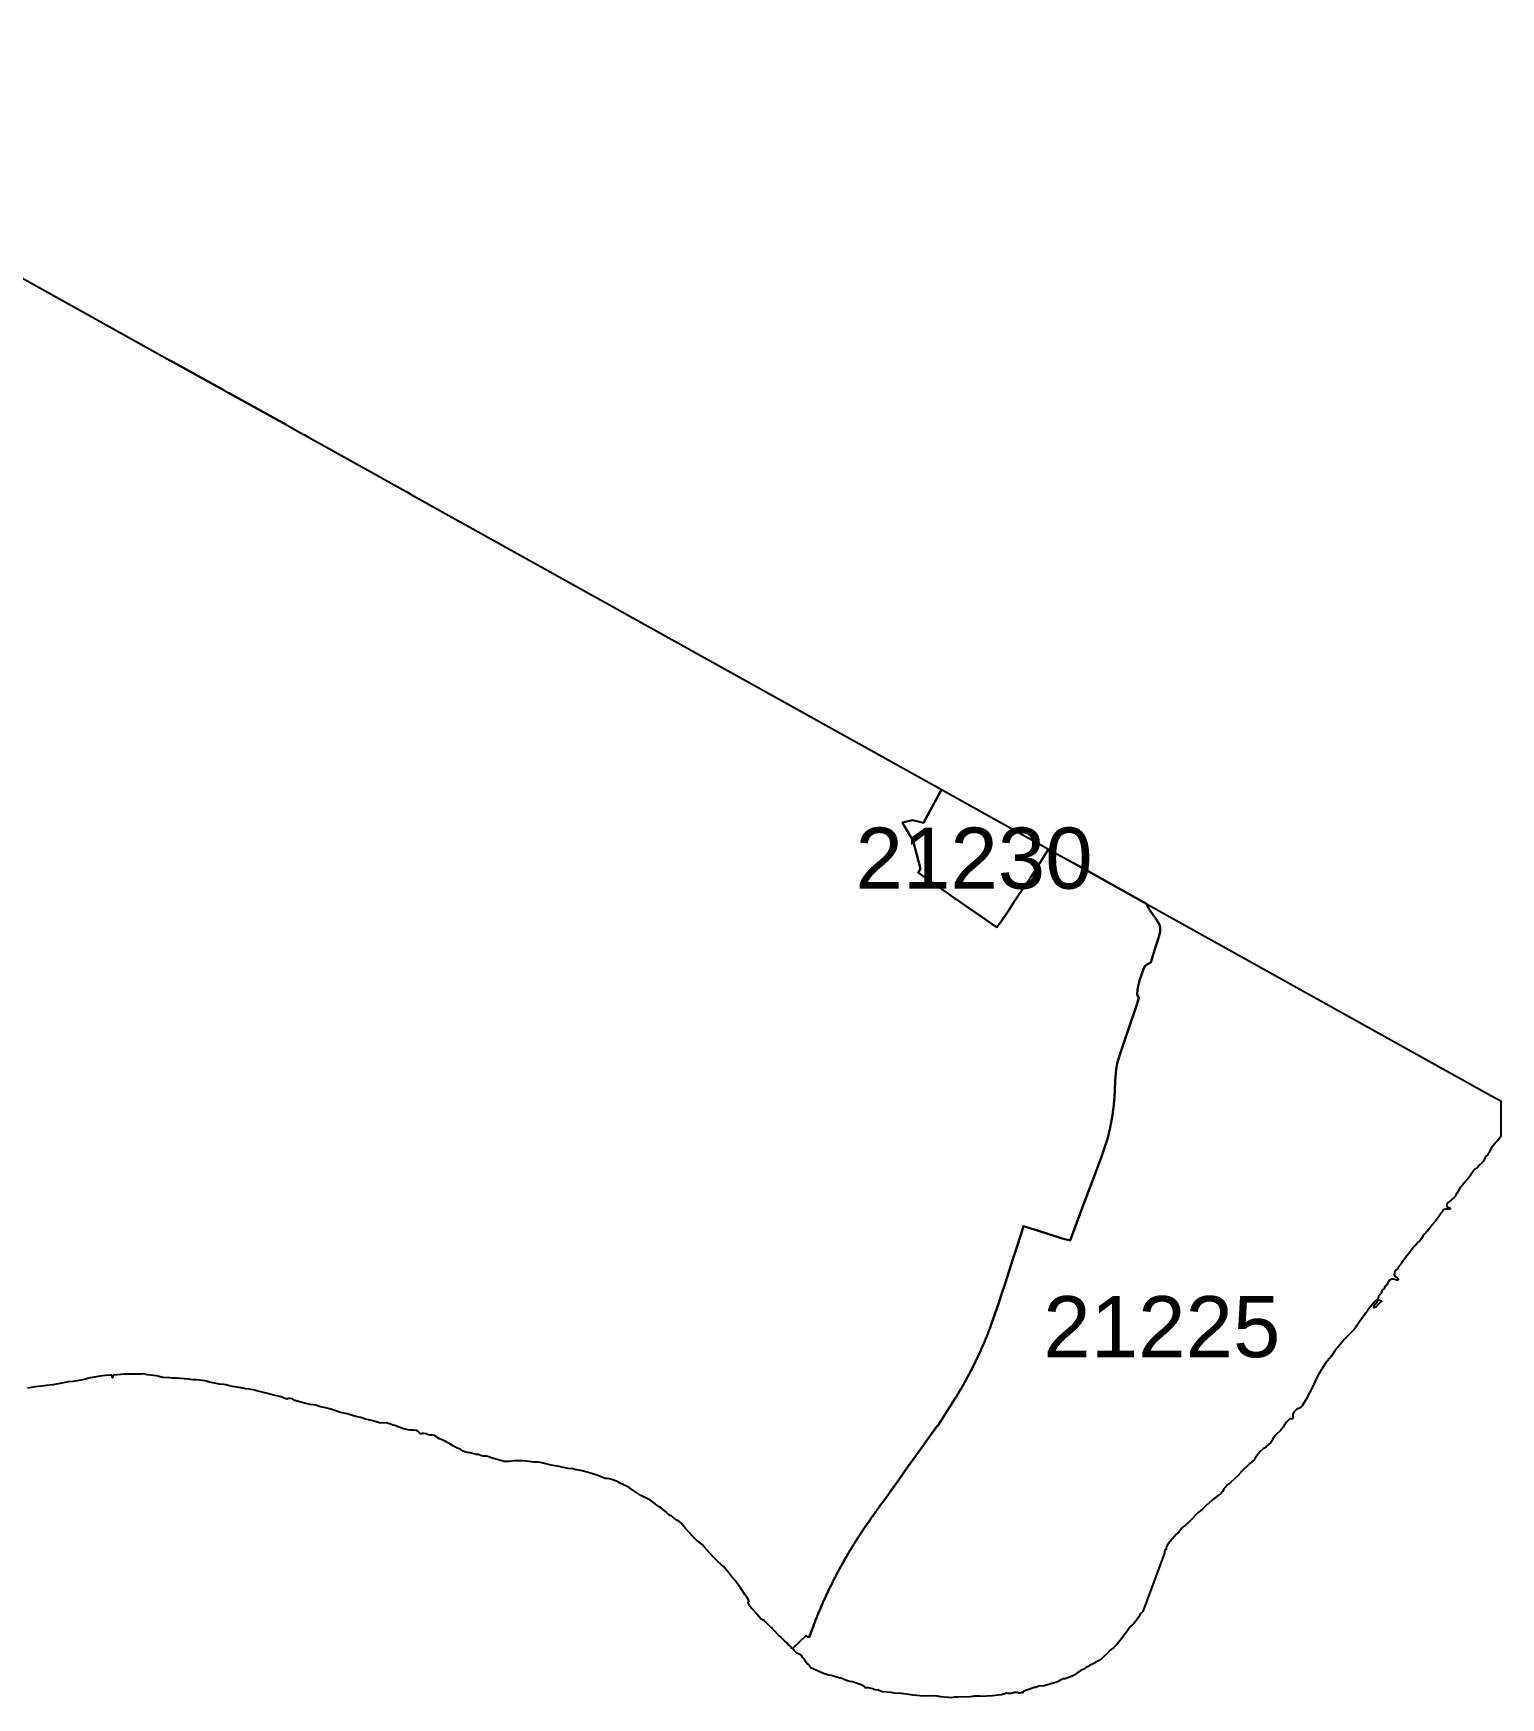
# Model space of a CAD drawing. Header units: inches. Extents: x 1341578 to 1502124, y 557203 to 748561.
# Drawn here: x 1407600 to 1420418, y 567048 to 581585 of the extents above; entities that cross this region are included whole.
import ezdxf
from ezdxf.enums import TextEntityAlignment as Align

# ---------------------------------------------------------------- set-up
doc = ezdxf.new("R2010")
doc.units = ezdxf.units.IN
doc.header["$MEASUREMENT"] = 0
doc.layers.add('Zipcode', color=7, linetype='Continuous')
doc.layers.add('ZipcodeAnno', color=7, linetype='Continuous')
doc.styles.add('Arial', font='arial.ttf')

msp = doc.modelspace()

# ---------------------------------------------------------------- linework, layer by layer
at = {"layer": 'Zipcode'}
msp.add_lwpolyline([(1403663, 581585), (1408796, 578728), (1409265, 578467), (1409265, 578467), (1409304, 578446), (1409811, 578164), (1409811, 578164), (1409960, 578081), (1410003, 578057), (1410003, 578057), (1410857, 577582), (1410894, 577561), (1410894, 577561), (1415224, 575152), (1415532, 574980), (1415532, 574980), (1415532, 574980), (1415532, 574980), (1415532, 574979), (1415532, 574979), (1415531, 574979), (1415529, 574975), (1415527, 574971), (1415526, 574969), (1415526, 574969), (1415376, 574689), (1415281, 574711), (1415192, 574691), (1415194, 574688), (1415198, 574681), (1415205, 574669), (1415285, 574532), (1415349, 574288), (1415330, 574252), (1415332, 574251), (1415364, 574229), (1415381, 574217), (1415398, 574205), (1415416, 574193), (1415433, 574181), (1415454, 574166), (1415497, 574136), (1415515, 574125), (1415532, 574113), (1415549, 574101), (1415566, 574089), (1415583, 574077), (1415600, 574065), (1415618, 574053), (1415635, 574041), (1415652, 574029), (1415750, 573962), (1415872, 573877), (1416013, 573779), (1416017, 573777), (1416018, 573778), (1416049, 573820), (1416126, 573935), (1416166, 573995), (1416206, 574056), (1416252, 574124), (1416307, 574206), (1416365, 574297), (1416463, 574449), (1416491, 574440), (1416520, 574431), (1416688, 574337), (1416688, 574337), (1416834, 574256), (1417325, 573983), (1417329, 573970), (1417345, 573939), (1417404, 573857), (1417430, 573815), (1417439, 573791), (1417442, 573772), (1417442, 573737), (1417432, 573693), (1417420, 573657), (1417396, 573587), (1417361, 573470), (1417332, 573456), (1417310, 573437), (1417294, 573404), (1417279, 573362), (1417264, 573312), (1417254, 573273), (1417246, 573233), (1417241, 573191), (1417257, 573158), (1417235, 573085), (1417119, 572751), (1417081, 572637), (1417068, 572587), (1417058, 572535), (1417049, 572435), (1417043, 572286), (1417036, 572203), (1417025, 572118), (1417005, 572013), (1416986, 571938), (1416961, 571859), (1416930, 571773), (1416852, 571562), (1416775, 571355), (1416656, 571040), (1416586, 571058), (1416363, 571131), (1416313, 571147), (1416250, 571166), (1416244, 571147), (1416197, 571002), (1416159, 570887), (1416123, 570777), (1416091, 570675), (1416055, 570565), (1416027, 570479), (1416003, 570407), (1415959, 570282), (1415958, 570280), (1415957, 570276), (1415955, 570271), (1415953, 570266), (1415951, 570262), (1415949, 570257), (1415948, 570252), (1415946, 570247), (1415944, 570243), (1415942, 570238), (1415940, 570233), (1415938, 570229), (1415937, 570224), (1415935, 570219), (1415933, 570215), (1415931, 570210), (1415930, 570208), (1415929, 570204), (1415927, 570199), (1415925, 570194), (1415923, 570190), (1415921, 570185), (1415919, 570181), (1415917, 570176), (1415915, 570171), (1415913, 570167), (1415911, 570162), (1415909, 570157), (1415907, 570153), (1415905, 570148), (1415903, 570143), (1415901, 570139), (1415899, 570134), (1415897, 570130), (1415895, 570125), (1415893, 570120), (1415891, 570116), (1415889, 570111), (1415887, 570107), (1415885, 570102), (1415883, 570097), (1415881, 570093), (1415879, 570088), (1415877, 570084), (1415875, 570079), (1415873, 570074), (1415871, 570070), (1415869, 570065), (1415867, 570061), (1415865, 570056), (1415862, 570052), (1415860, 570047), (1415858, 570042), (1415856, 570038), (1415854, 570033), (1415852, 570029), (1415850, 570024), (1415847, 570020), (1415845, 570015), (1415843, 570011), (1415841, 570006), (1415839, 570001), (1415837, 569997), (1415834, 569992), (1415832, 569988), (1415830, 569983), (1415828, 569979), (1415825, 569974), (1415823, 569970), (1415821, 569965), (1415819, 569961), (1415817, 569956), (1415814, 569952), (1415812, 569948), (1415810, 569943), (1415808, 569939), (1415806, 569934), (1415803, 569930), (1415801, 569925), (1415799, 569921), (1415796, 569916), (1415794, 569912), (1415792, 569907), (1415790, 569903), (1415787, 569899), (1415785, 569894), (1415783, 569890), (1415780, 569885), (1415778, 569881), (1415776, 569876), (1415775, 569875), (1415773, 569871), (1415770, 569866), (1415768, 569862), (1415766, 569857), (1415763, 569853), (1415761, 569848), (1415758, 569844), (1415756, 569840), (1415754, 569835), (1415751, 569831), (1415749, 569826), (1415746, 569822), (1415744, 569818), (1415742, 569813), (1415739, 569809), (1415737, 569804), (1415734, 569800), (1415732, 569795), (1415729, 569791), (1415727, 569786), (1415724, 569782), (1415722, 569777), (1415719, 569773), (1415717, 569769), (1415714, 569764), (1415712, 569760), (1415709, 569756), (1415707, 569751), (1415704, 569747), (1415702, 569742), (1415699, 569738), (1415697, 569734), (1415694, 569729), (1415691, 569725), (1415689, 569720), (1415686, 569716), (1415684, 569712), (1415682, 569710), (1415681, 569708), (1415678, 569703), (1415676, 569699), (1415673, 569695), (1415671, 569690), (1415668, 569686), (1415665, 569682), (1415663, 569678), (1415660, 569673), (1415657, 569669), (1415656, 569667), (1415581, 569549), (1415502, 569423), (1415499, 569424), (1415496, 569424), (1415468, 569385), (1415407, 569299), (1415337, 569202), (1415285, 569129), (1415237, 569061), (1415160, 568952), (1415093, 568858), (1415043, 568789), (1415015, 568749), (1415013, 568747), (1415010, 568743), (1415007, 568739), (1415004, 568735), (1415001, 568731), (1414998, 568727), (1414996, 568723), (1414993, 568718), (1414990, 568714), (1414988, 568712), (1414987, 568710), (1414984, 568706), (1414981, 568702), (1414978, 568698), (1414975, 568694), (1414972, 568690), (1414970, 568686), (1414967, 568682), (1414964, 568678), (1414961, 568674), (1414958, 568669), (1414955, 568665), (1414952, 568661), (1414949, 568657), (1414946, 568653), (1414943, 568649), (1414940, 568645), (1414937, 568641), (1414935, 568637), (1414932, 568633), (1414929, 568629), (1414926, 568625), (1414923, 568621), (1414921, 568618), (1414920, 568617), (1414917, 568612), (1414914, 568608), (1414912, 568606), (1414909, 568602), (1414907, 568598), (1414904, 568594), (1414901, 568590), (1414898, 568585), (1414895, 568581), (1414892, 568577), (1414889, 568573), (1414886, 568569), (1414883, 568565), (1414881, 568561), (1414878, 568557), (1414875, 568553), (1414872, 568549), (1414869, 568544), (1414866, 568540), (1414864, 568536), (1414861, 568532), (1414858, 568528), (1414855, 568524), (1414852, 568520), (1414850, 568515), (1414847, 568511), (1414844, 568507), (1414841, 568503), (1414838, 568499), (1414836, 568495), (1414833, 568491), (1414830, 568486), (1414827, 568482), (1414825, 568478), (1414822, 568474), (1414819, 568470), (1414816, 568465), (1414814, 568461), (1414812, 568459), (1414809, 568454), (1414807, 568450), (1414804, 568446), (1414801, 568442), (1414798, 568438), (1414796, 568433), (1414793, 568429), (1414790, 568425), (1414788, 568421), (1414785, 568416), (1414782, 568412), (1414780, 568408), (1414777, 568404), (1414774, 568400), (1414772, 568395), (1414769, 568391), (1414766, 568387), (1414764, 568383), (1414761, 568378), (1414758, 568374), (1414757, 568371), (1414754, 568367), (1414751, 568363), (1414749, 568358), (1414746, 568354), (1414744, 568350), (1414741, 568346), (1414738, 568341), (1414736, 568337), (1414733, 568333), (1414731, 568329), (1414728, 568324), (1414726, 568320), (1414723, 568316), (1414721, 568311), (1414718, 568307), (1414715, 568303), (1414713, 568298), (1414710, 568294), (1414708, 568290), (1414705, 568285), (1414703, 568281), (1414665, 568215), (1414659, 568203), (1414654, 568195), (1414649, 568186), (1414645, 568177), (1414640, 568168), (1414635, 568160), (1414630, 568151), (1414626, 568142), (1414623, 568138), (1414619, 568129), (1414614, 568120), (1414609, 568111), (1414605, 568102), (1414602, 568097), (1414598, 568089), (1414593, 568080), (1414589, 568071), (1414584, 568062), (1414580, 568053), (1414575, 568044), (1414571, 568035), (1414566, 568026), (1414564, 568022), (1414560, 568013), (1414558, 568010), (1414557, 568007), (1414553, 567998), (1414548, 567989), (1414544, 567980), (1414540, 567971), (1414535, 567962), (1414531, 567953), (1414530, 567951), (1414526, 567942), (1414522, 567933), (1414518, 567924), (1414514, 567915), (1414510, 567906), (1414505, 567896), (1414501, 567887), (1414497, 567878), (1414493, 567869), (1414489, 567860), (1414485, 567851), (1414483, 567845), (1414479, 567835), (1414475, 567826), (1414471, 567817), (1414467, 567808), (1414463, 567799), (1414459, 567789), (1414456, 567780), (1414452, 567771), (1414448, 567762), (1414444, 567753), (1414441, 567743), (1414437, 567734), (1414433, 567725), (1414431, 567720), (1414428, 567711), (1414426, 567707), (1414424, 567702), (1414423, 567698), (1414419, 567688), (1414416, 567680), (1414414, 567673), (1414377, 567578), (1414371, 567579), (1414365, 567580), (1414358, 567585), (1414352, 567592), (1414231, 567477), (1414231, 567477), (1414224, 567480), (1414223, 567486), (1414222, 567490), (1414194, 567512), (1414181, 567528), (1414166, 567541), (1414142, 567566), (1414130, 567576), (1414106, 567597), (1414075, 567631), (1414055, 567652), (1414047, 567662), (1414040, 567668), (1414023, 567686), (1414011, 567696), (1413997, 567710), (1413987, 567717), (1413982, 567724), (1413976, 567726), (1413966, 567730), (1413958, 567735), (1413950, 567742), (1413924, 567775), (1413923, 567777), (1413886, 567820), (1413883, 567823), (1413872, 567833), (1413871, 567834), (1413854, 567856), (1413854, 567857), (1413851, 567866), (1413841, 567883), (1413851, 567891), (1413850, 567895), (1413847, 567904), (1413833, 567927), (1413815, 567951), (1413777, 568008), (1413746, 568052), (1413731, 568072), (1413700, 568106), (1413673, 568143), (1413642, 568179), (1413629, 568193), (1413611, 568208), (1413578, 568240), (1413544, 568273), (1413456, 568368), (1413442, 568385), (1413393, 568424), (1413380, 568439), (1413347, 568471), (1413332, 568489), (1413301, 568523), (1413253, 568578), (1413238, 568589), (1413221, 568598), (1413187, 568625), (1413175, 568637), (1413162, 568639), (1413148, 568647), (1413121, 568674), (1413107, 568687), (1413089, 568701), (1413068, 568716), (1413049, 568728), (1413029, 568743), (1413020, 568751), (1413010, 568760), (1412991, 568773), (1412972, 568783), (1412941, 568798), (1412908, 568815), (1412882, 568832), (1412845, 568854), (1412807, 568881), (1412788, 568892), (1412749, 568909), (1412730, 568918), (1412714, 568927), (1412693, 568938), (1412654, 568953), (1412633, 568960), (1412613, 568964), (1412596, 568964), (1412524, 568993), (1412437, 569017), (1412395, 569030), (1412333, 569042), (1412323, 569045), (1412313, 569047), (1412271, 569051), (1412234, 569058), (1412217, 569063), (1412194, 569068), (1412121, 569079), (1412055, 569096), (1412032, 569101), (1412005, 569105), (1411976, 569106), (1411951, 569108), (1411901, 569115), (1411877, 569118), (1411799, 569118), (1411760, 569111), (1411748, 569110), (1411729, 569110), (1411713, 569112), (1411671, 569122), (1411652, 569129), (1411601, 569143), (1411580, 569151), (1411560, 569157), (1411541, 569159), (1411529, 569159), (1411516, 569161), (1411490, 569171), (1411468, 569171), (1411459, 569174), (1411416, 569186), (1411408, 569188), (1411369, 569197), (1411356, 569202), (1411339, 569212), (1411321, 569222), (1411300, 569231), (1411295, 569233), (1411281, 569240), (1411270, 569246), (1411246, 569260), (1411194, 569289), (1411176, 569297), (1411147, 569309), (1411109, 569334), (1411097, 569341), (1411081, 569342), (1411067, 569342), (1411049, 569345), (1411033, 569352), (1411012, 569355), (1410997, 569356), (1410991, 569354), (1410986, 569354), (1410973, 569362), (1410963, 569373), (1410946, 569382), (1410925, 569386), (1410913, 569386), (1410888, 569384), (1410833, 569397), (1410758, 569426), (1410745, 569429), (1410713, 569439), (1410692, 569445), (1410625, 569449), (1410566, 569466), (1410501, 569482), (1410461, 569494), (1410428, 569502), (1410397, 569511), (1410341, 569528), (1410285, 569539), (1410200, 569567), (1410140, 569583), (1410108, 569590), (1410084, 569598), (1410067, 569602), (1410019, 569610), (1409968, 569621), (1409918, 569636), (1409886, 569643), (1409863, 569658), (1409847, 569662), (1409823, 569662), (1409817, 569656), (1409807, 569658), (1409772, 569673), (1409754, 569678), (1409699, 569691), (1409659, 569701), (1409554, 569727), (1409522, 569737), (1409502, 569739), (1409482, 569744), (1409458, 569746), (1409398, 569756), (1409339, 569767), (1409313, 569771), (1409282, 569780), (1409265, 569783), (1409224, 569787), (1409197, 569792), (1409138, 569805), (1409114, 569813), (1409096, 569817), (1409028, 569823), (1408997, 569823), (1408953, 569830), (1408851, 569839), (1408815, 569840), (1408794, 569843), (1408733, 569846), (1408676, 569859), (1408599, 569868), (1408560, 569877), (1408545, 569873), (1408481, 569874), (1408418, 569873), (1408395, 569873), (1408304, 569866), (1408299, 569863), (1408296, 569857), (1408295, 569847), (1408292, 569844), (1408291, 569843), (1408289, 569845), (1408287, 569863), (1408284, 569865), (1408272, 569864), (1408230, 569861), (1408184, 569856), (1408099, 569841), (1408044, 569827), (1408002, 569820), (1407947, 569810), (1407905, 569806), (1407836, 569792), (1407772, 569782), (1407617, 569763), (1407550, 569753)], dxfattribs=at)
for points in [[(1409265, 578467), (1409265, 578467), (1408796, 578728)], [(1409811, 578164), (1409811, 578164), (1409304, 578446)], [(1410003, 578057), (1410003, 578057), (1409960, 578081)], [(1410857, 577582), (1410894, 577561), (1410894, 577561)], [(1415532, 574980), (1416520, 574431), (1416491, 574440), (1416463, 574449), (1416365, 574297), (1416307, 574206), (1416252, 574124), (1416206, 574056), (1416166, 573995), (1416126, 573935), (1416049, 573820), (1416018, 573778), (1416017, 573777), (1416013, 573779), (1415872, 573877), (1415750, 573962), (1415652, 574029), (1415635, 574041), (1415618, 574053), (1415600, 574065), (1415583, 574077), (1415566, 574089), (1415549, 574101), (1415532, 574113), (1415515, 574125), (1415497, 574136), (1415454, 574166), (1415433, 574181), (1415416, 574193), (1415398, 574205), (1415381, 574217), (1415364, 574229), (1415332, 574251), (1415330, 574252), (1415349, 574288), (1415285, 574532), (1415205, 574669), (1415198, 574681), (1415194, 574688), (1415192, 574691), (1415281, 574711), (1415376, 574689), (1415526, 574969), (1415526, 574969), (1415527, 574971), (1415529, 574975), (1415531, 574979), (1415532, 574979), (1415532, 574979), (1415532, 574980), (1415532, 574980), (1415532, 574980)], [(1416834, 574256), (1416834, 574256), (1416688, 574337), (1416688, 574337)], [(1416834, 574256), (1417325, 573983), (1416834, 574256)], [(1417325, 573983), (1420333, 572309), (1420418, 572262), (1420418, 572159), (1420418, 572159), (1420418, 571949), (1420399, 571922), (1420388, 571909), (1420376, 571898), (1420336, 571847), (1420316, 571810), (1420309, 571799), (1420303, 571788), (1420295, 571782), (1420286, 571769), (1420265, 571732), (1420251, 571717), (1420231, 571699), (1420217, 571683), (1420193, 571663), (1420181, 571650), (1420168, 571633), (1420146, 571596), (1420132, 571580), (1420105, 571551), (1420081, 571521), (1420066, 571504), (1420054, 571486), (1420034, 571451), (1420025, 571440), (1420018, 571424), (1420009, 571414), (1419998, 571404), (1419985, 571393), (1419970, 571383), (1419958, 571374), (1419950, 571362), (1419946, 571350), (1419945, 571341), (1419948, 571337), (1419960, 571331), (1419973, 571326), (1419977, 571322), (1419975, 571318), (1419973, 571315), (1419935, 571314), (1419924, 571313), (1419915, 571310), (1419913, 571298), (1419888, 571267), (1419877, 571251), (1419847, 571210), (1419819, 571179), (1419812, 571169), (1419806, 571159), (1419794, 571145), (1419790, 571139), (1419780, 571135), (1419778, 571127), (1419772, 571119), (1419765, 571113), (1419762, 571104), (1419753, 571096), (1419742, 571081), (1419725, 571060), (1419714, 571041), (1419707, 571033), (1419698, 571027), (1419682, 571008), (1419671, 570996), (1419664, 570991), (1419658, 570985), (1419654, 570977), (1419633, 570951), (1419615, 570928), (1419588, 570897), (1419587, 570889), (1419575, 570876), (1419547, 570837), (1419526, 570811), (1419517, 570795), (1419503, 570781), (1419490, 570766), (1419489, 570752), (1419486, 570748), (1419489, 570739), (1419493, 570730), (1419504, 570723), (1419508, 570721), (1419523, 570707), (1419522, 570699), (1419519, 570695), (1419508, 570696), (1419504, 570699), (1419481, 570704), (1419461, 570704), (1419452, 570699), (1419433, 570671), (1419427, 570656), (1419420, 570655), (1419418, 570648), (1419411, 570640), (1419402, 570637), (1419402, 570628), (1419399, 570617), (1419390, 570613), (1419384, 570608), (1419380, 570600), (1419378, 570591), (1419370, 570578), (1419349, 570550), (1419345, 570538), (1419345, 570533), (1419352, 570524), (1419375, 570514), (1419378, 570511), (1419377, 570508), (1419351, 570484), (1419326, 570458), (1419313, 570454), (1419309, 570461), (1419309, 570471), (1419335, 570502), (1419343, 570512), (1419342, 570517), (1419337, 570519), (1419327, 570517), (1419320, 570511), (1419306, 570495), (1419262, 570441), (1419254, 570434), (1419250, 570421), (1419236, 570406), (1419227, 570393), (1419195, 570347), (1419152, 570285), (1419137, 570264), (1419050, 570176), (1419033, 570154), (1418992, 570108), (1418976, 570089), (1418967, 570072), (1418939, 570031), (1418887, 569969), (1418864, 569931), (1418825, 569872), (1418801, 569822), (1418784, 569779), (1418720, 569656), (1418684, 569598), (1418672, 569584), (1418633, 569564), (1418626, 569558), (1418611, 569541), (1418605, 569530), (1418603, 569521), (1418602, 569487), (1418599, 569483), (1418577, 569483), (1418573, 569482), (1418550, 569457), (1418526, 569425), (1418517, 569411), (1418493, 569381), (1418458, 569347), (1418446, 569332), (1418434, 569317), (1418424, 569302), (1418417, 569287), (1418410, 569277), (1418389, 569259), (1418378, 569251), (1418369, 569240), (1418355, 569228), (1418343, 569221), (1418316, 569198), (1418301, 569180), (1418280, 569148), (1418274, 569140), (1418266, 569128), (1418227, 569093), (1418145, 569014), (1418144, 569013), (1418122, 568985), (1418057, 568927), (1418031, 568906), (1418016, 568890), (1418002, 568874), (1417987, 568848), (1417981, 568842), (1417976, 568836), (1417970, 568829), (1417953, 568817), (1417900, 568776), (1417872, 568751), (1417841, 568723), (1417811, 568693), (1417777, 568668), (1417697, 568583), (1417663, 568553), (1417645, 568542), (1417630, 568526), (1417608, 568496), (1417590, 568480), (1417529, 568409), (1417508, 568382), (1417496, 568360), (1417495, 568343), (1417491, 568342), (1417484, 568335), (1417481, 568322), (1417480, 568310), (1417291, 567800), (1417278, 567787), (1417267, 567771), (1417258, 567755), (1417231, 567717), (1417212, 567695), (1417178, 567664), (1417162, 567639), (1417119, 567583), (1417092, 567545), (1417065, 567513), (1417035, 567485), (1417008, 567463), (1416982, 567436), (1416944, 567403), (1416933, 567391), (1416906, 567370), (1416892, 567365), (1416879, 567358), (1416863, 567347), (1416849, 567340), (1416825, 567330), (1416815, 567321), (1416803, 567316), (1416792, 567308), (1416783, 567299), (1416757, 567290), (1416744, 567282), (1416730, 567271), (1416716, 567262), (1416703, 567252), (1416674, 567237), (1416629, 567219), (1416614, 567214), (1416596, 567214), (1416584, 567206), (1416568, 567199), (1416551, 567189), (1416532, 567182), (1416510, 567176), (1416479, 567165), (1416431, 567152), (1416384, 567148), (1416358, 567136), (1416344, 567136), (1416296, 567121), (1416261, 567108), (1416252, 567106), (1416245, 567100), (1416244, 567091), (1416242, 567090), (1416238, 567094), (1416232, 567095), (1416221, 567089), (1416211, 567088), (1416208, 567088), (1416200, 567094), (1416167, 567093), (1416153, 567087), (1416140, 567086), (1416115, 567086), (1416102, 567087), (1416091, 567085), (1416080, 567078), (1416073, 567078), (1416058, 567074), (1416029, 567070), (1415979, 567065), (1415928, 567062), (1415871, 567060), (1415865, 567062), (1415855, 567063), (1415838, 567063), (1415820, 567062), (1415806, 567058), (1415783, 567057), (1415676, 567053), (1415645, 567053), (1415633, 567049), (1415629, 567048), (1415521, 567056), (1415517, 567058), (1415511, 567060), (1415496, 567062), (1415427, 567064), (1415374, 567063), (1415346, 567065), (1415319, 567068), (1415287, 567070), (1415185, 567084), (1415119, 567089), (1415093, 567093), (1415021, 567100), (1415007, 567103), (1414982, 567114), (1414953, 567118), (1414930, 567126), (1414896, 567133), (1414866, 567133), (1414856, 567149), (1414832, 567160), (1414757, 567186), (1414736, 567191), (1414712, 567196), (1414688, 567204), (1414657, 567219), (1414636, 567223), (1414607, 567230), (1414590, 567236), (1414570, 567241), (1414546, 567246), (1414503, 567259), (1414430, 567292), (1414418, 567297), (1414399, 567305), (1414388, 567313), (1414380, 567325), (1414379, 567333), (1414371, 567339), (1414362, 567342), (1414350, 567356), (1414344, 567369), (1414338, 567379), (1414331, 567388), (1414322, 567397), (1414314, 567415), (1414309, 567420), (1414308, 567421), (1414297, 567427), (1414296, 567427), (1414283, 567431), (1414271, 567436), (1414266, 567439), (1414252, 567455), (1414246, 567460), (1414240, 567468), (1414231, 567477), (1414352, 567592), (1414358, 567585), (1414365, 567580), (1414371, 567579), (1414377, 567578), (1414414, 567673), (1414416, 567680), (1414419, 567688), (1414423, 567698), (1414424, 567702), (1414426, 567707), (1414428, 567711), (1414431, 567720), (1414433, 567725), (1414437, 567734), (1414441, 567743), (1414444, 567753), (1414448, 567762), (1414452, 567771), (1414456, 567780), (1414459, 567789), (1414463, 567799), (1414467, 567808), (1414471, 567817), (1414475, 567826), (1414479, 567835), (1414483, 567845), (1414485, 567851), (1414489, 567860), (1414493, 567869), (1414497, 567878), (1414501, 567887), (1414505, 567896), (1414510, 567906), (1414514, 567915), (1414518, 567924), (1414522, 567933), (1414526, 567942), (1414530, 567951), (1414531, 567953), (1414535, 567962), (1414540, 567971), (1414544, 567980), (1414548, 567989), (1414553, 567998), (1414557, 568007), (1414558, 568010), (1414560, 568013), (1414564, 568022), (1414566, 568026), (1414571, 568035), (1414575, 568044), (1414580, 568053), (1414584, 568062), (1414589, 568071), (1414593, 568080), (1414598, 568089), (1414602, 568097), (1414605, 568102), (1414609, 568111), (1414614, 568120), (1414619, 568129), (1414623, 568138), (1414626, 568142), (1414630, 568151), (1414635, 568160), (1414640, 568168), (1414645, 568177), (1414649, 568186), (1414654, 568195), (1414659, 568203), (1414665, 568215), (1414703, 568281), (1414705, 568285), (1414708, 568290), (1414710, 568294), (1414713, 568298), (1414715, 568303), (1414718, 568307), (1414721, 568311), (1414723, 568316), (1414726, 568320), (1414728, 568324), (1414731, 568329), (1414733, 568333), (1414736, 568337), (1414738, 568341), (1414741, 568346), (1414744, 568350), (1414746, 568354), (1414749, 568358), (1414751, 568363), (1414754, 568367), (1414757, 568371), (1414758, 568374), (1414761, 568378), (1414764, 568383), (1414766, 568387), (1414769, 568391), (1414772, 568395), (1414774, 568400), (1414777, 568404), (1414780, 568408), (1414782, 568412), (1414785, 568416), (1414788, 568421), (1414790, 568425), (1414793, 568429), (1414796, 568433), (1414798, 568438), (1414801, 568442), (1414804, 568446), (1414807, 568450), (1414809, 568454), (1414812, 568459), (1414814, 568461), (1414816, 568465), (1414819, 568470), (1414822, 568474), (1414825, 568478), (1414827, 568482), (1414830, 568486), (1414833, 568491), (1414836, 568495), (1414838, 568499), (1414841, 568503), (1414844, 568507), (1414847, 568511), (1414850, 568515), (1414852, 568520), (1414855, 568524), (1414858, 568528), (1414861, 568532), (1414864, 568536), (1414866, 568540), (1414869, 568544), (1414872, 568549), (1414875, 568553), (1414878, 568557), (1414881, 568561), (1414883, 568565), (1414886, 568569), (1414889, 568573), (1414892, 568577), (1414895, 568581), (1414898, 568585), (1414901, 568590), (1414904, 568594), (1414907, 568598), (1414909, 568602), (1414912, 568606), (1414914, 568608), (1414917, 568612), (1414920, 568617), (1414921, 568618), (1414923, 568621), (1414926, 568625), (1414929, 568629), (1414932, 568633), (1414935, 568637), (1414937, 568641), (1414940, 568645), (1414943, 568649), (1414946, 568653), (1414949, 568657), (1414952, 568661), (1414955, 568665), (1414958, 568669), (1414961, 568674), (1414964, 568678), (1414967, 568682), (1414970, 568686), (1414972, 568690), (1414975, 568694), (1414978, 568698), (1414981, 568702), (1414984, 568706), (1414987, 568710), (1414988, 568712), (1414990, 568714), (1414993, 568718), (1414996, 568723), (1414998, 568727), (1415001, 568731), (1415004, 568735), (1415007, 568739), (1415010, 568743), (1415013, 568747), (1415015, 568749), (1415043, 568789), (1415093, 568858), (1415160, 568952), (1415237, 569061), (1415285, 569129), (1415337, 569202), (1415407, 569299), (1415468, 569385), (1415496, 569424), (1415499, 569424), (1415502, 569423), (1415581, 569549), (1415656, 569667), (1415657, 569669), (1415660, 569673), (1415663, 569678), (1415665, 569682), (1415668, 569686), (1415671, 569690), (1415673, 569695), (1415676, 569699), (1415678, 569703), (1415681, 569708), (1415682, 569710), (1415684, 569712), (1415686, 569716), (1415689, 569720), (1415691, 569725), (1415694, 569729), (1415697, 569734), (1415699, 569738), (1415702, 569742), (1415704, 569747), (1415707, 569751), (1415709, 569756), (1415712, 569760), (1415714, 569764), (1415717, 569769), (1415719, 569773), (1415722, 569777), (1415724, 569782), (1415727, 569786), (1415729, 569791), (1415732, 569795), (1415734, 569800), (1415737, 569804), (1415739, 569809), (1415742, 569813), (1415744, 569818), (1415746, 569822), (1415749, 569826), (1415751, 569831), (1415754, 569835), (1415756, 569840), (1415758, 569844), (1415761, 569848), (1415763, 569853), (1415766, 569857), (1415768, 569862), (1415770, 569866), (1415773, 569871), (1415775, 569875), (1415776, 569876), (1415778, 569881), (1415780, 569885), (1415783, 569890), (1415785, 569894), (1415787, 569899), (1415790, 569903), (1415792, 569907), (1415794, 569912), (1415796, 569916), (1415799, 569921), (1415801, 569925), (1415803, 569930), (1415806, 569934), (1415808, 569939), (1415810, 569943), (1415812, 569948), (1415814, 569952), (1415817, 569956), (1415819, 569961), (1415821, 569965), (1415823, 569970), (1415825, 569974), (1415828, 569979), (1415830, 569983), (1415832, 569988), (1415834, 569992), (1415837, 569997), (1415839, 570001), (1415841, 570006), (1415843, 570011), (1415845, 570015), (1415847, 570020), (1415850, 570024), (1415852, 570029), (1415854, 570033), (1415856, 570038), (1415858, 570042), (1415860, 570047), (1415862, 570052), (1415865, 570056), (1415867, 570061), (1415869, 570065), (1415871, 570070), (1415873, 570074), (1415875, 570079), (1415877, 570084), (1415879, 570088), (1415881, 570093), (1415883, 570097), (1415885, 570102), (1415887, 570107), (1415889, 570111), (1415891, 570116), (1415893, 570120), (1415895, 570125), (1415897, 570130), (1415899, 570134), (1415901, 570139), (1415903, 570143), (1415905, 570148), (1415907, 570153), (1415909, 570157), (1415911, 570162), (1415913, 570167), (1415915, 570171), (1415917, 570176), (1415919, 570181), (1415921, 570185), (1415923, 570190), (1415925, 570194), (1415927, 570199), (1415929, 570204), (1415930, 570208), (1415931, 570210), (1415933, 570215), (1415935, 570219), (1415937, 570224), (1415938, 570229), (1415940, 570233), (1415942, 570238), (1415944, 570243), (1415946, 570247), (1415948, 570252), (1415949, 570257), (1415951, 570262), (1415953, 570266), (1415955, 570271), (1415957, 570276), (1415958, 570280), (1415959, 570282), (1416003, 570407), (1416027, 570479), (1416055, 570565), (1416091, 570675), (1416123, 570777), (1416159, 570887), (1416197, 571002), (1416244, 571147), (1416250, 571166), (1416313, 571147), (1416363, 571131), (1416586, 571058), (1416656, 571040), (1416775, 571355), (1416852, 571562), (1416930, 571773), (1416961, 571859), (1416986, 571938), (1417005, 572013), (1417025, 572118), (1417036, 572203), (1417043, 572286), (1417049, 572435), (1417058, 572535), (1417068, 572587), (1417081, 572637), (1417119, 572751), (1417235, 573085), (1417257, 573158), (1417241, 573191), (1417246, 573233), (1417254, 573273), (1417264, 573312), (1417279, 573362), (1417294, 573404), (1417310, 573437), (1417332, 573456), (1417361, 573470), (1417396, 573587), (1417420, 573657), (1417432, 573693), (1417442, 573737), (1417442, 573772), (1417439, 573791), (1417430, 573815), (1417404, 573857), (1417345, 573939), (1417329, 573970)]]:
    msp.add_lwpolyline(points, close=True, dxfattribs=at)

# ---------------------------------------------------------------- texts
at = {"layer": 'ZipcodeAnno', "color": 18, "style": 'Arial'}
for s, p in [('21230', (1415818, 573954)), ('21225', (1417458, 569862))]:
    msp.add_text(s, height=533.3, dxfattribs=at).set_placement(p, align=Align.BOTTOM_CENTER)

doc.saveas('drawing.dxf')
